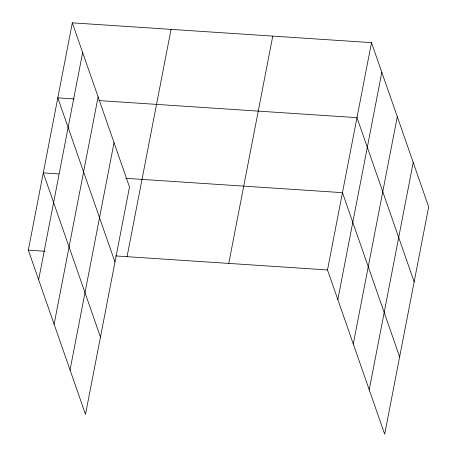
<?xml version="1.0" encoding="UTF-8"?>
<svg xmlns="http://www.w3.org/2000/svg" width="457" height="457" viewBox="0 0 457 457"><rect width="100%" height="100%" fill="white"/><g stroke="black" fill="none" stroke-linecap="round" stroke-linejoin="round"><path stroke-width="0.69" d="M72.32 22.85L129.502 187.056L85.505 414.362L28.323 250.156L72.32 22.85L371.495 42.638L428.677 206.844L384.68 434.15L327.498 269.944L371.495 42.638M38.645 279.81L82.643 52.504M54.109 324.207L98.106 96.907M70.041 369.959L114.039 142.653M127.052 256.685L171.049 29.379M228.768 263.415L272.766 36.109M337.826 299.598L381.824 72.292M353.29 344.001L397.287 116.695M369.222 389.747L413.219 162.441M74.137 98.941L57.799 97.861L114.981 262.067M98.998 100.586L356.98 117.649L414.162 281.855M58.907 173.906L43.278 172.872L100.46 337.077M125.675 178.321L342.459 192.66L399.641 356.866M28.323 250.156L44.655 251.236M115.684 255.931L327.498 269.944"/></g></svg>
